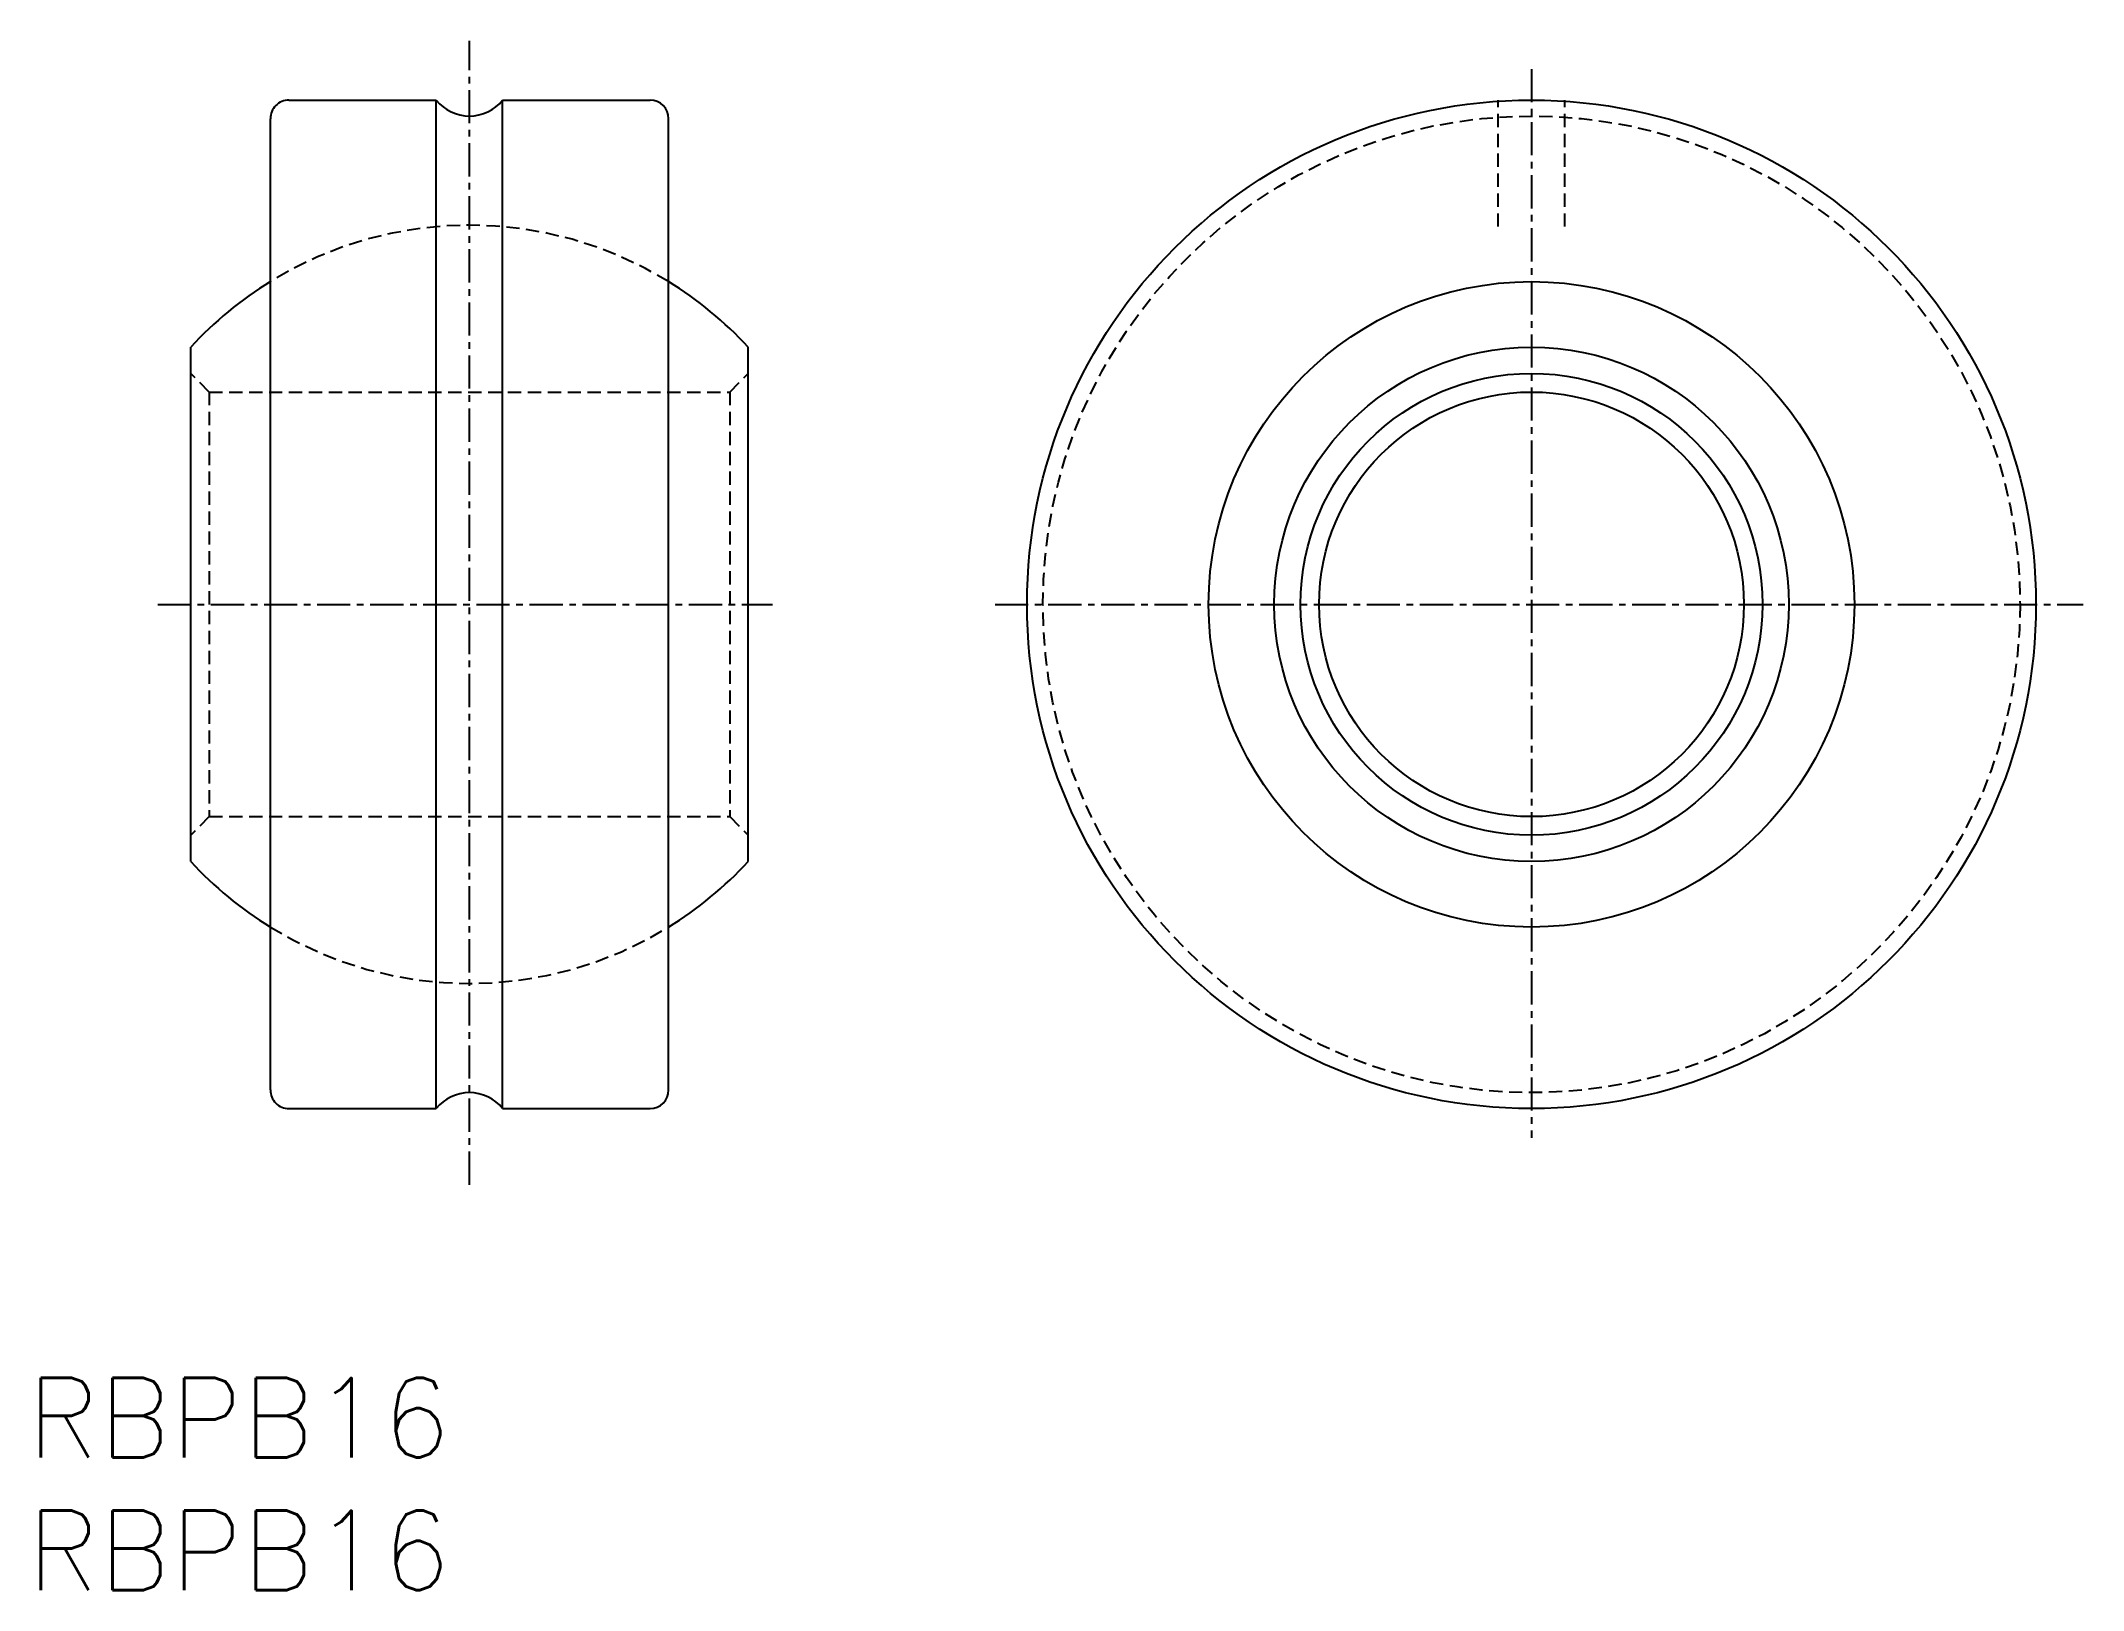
# Model space of a CAD drawing. Extents: x 110.1 to 187, y 80.1 to 138.5.
import ezdxf
from ezdxf.enums import TextEntityAlignment as Align

# ---------------------------------------------------------------- set-up
doc = ezdxf.new("R2010")
doc.units = 0
doc.linetypes.add('CENTER', pattern=[2, 1.25, -0.25, 0.25, -0.25])
doc.linetypes.add('DASHED', pattern=[0.75, 0.5, -0.25])
doc.layers.get('0').update_dxf_attribs({"linetype": 'CONTINUOUS'})
doc.layers.add('CENTER', color=1, linetype='CENTER')
doc.styles.get("Standard").update_dxf_attribs({"font": 'txt.shx', "bigfont": 'extfont.shx'})

msp = doc.modelspace()

# ---------------------------------------------------------------- linework, layer by layer
at = {"color": 7, "linetype": 'CONTINUOUS'}
for p, q in [((119.404, 136.218), (124.954, 136.218)), ((124.954, 98.218), (124.954, 136.218)), ((127.454, 136.218), (133.004, 136.218)), ((127.454, 98.218), (127.454, 136.218)), ((118.704, 98.918), (118.704, 135.518)), ((133.704, 98.918), (133.704, 135.518)), ((115.704, 107.529), (115.704, 126.907)), ((136.704, 107.529), (136.704, 126.907)), ((119.404, 98.218), (124.954, 98.218)), ((127.454, 98.218), (133.004, 98.218))]:
    msp.add_line(p, q, dxfattribs=at)
at = {"color": 3, "linetype": 'DASHED'}
for p, q in [((164.954, 131.451), (164.954, 136.218)), ((167.454, 131.451), (167.454, 136.218)), ((116.404, 125.218), (115.704, 125.918)), ((136.004, 125.218), (136.704, 125.918)), ((116.404, 125.218), (116.404, 109.218)), ((116.404, 125.218), (136.004, 125.218)), ((136.004, 125.218), (136.004, 109.218)), ((116.404, 109.218), (115.704, 108.518)), ((116.404, 109.218), (136.004, 109.218)), ((136.004, 109.218), (136.704, 108.518))]:
    msp.add_line(p, q, dxfattribs=at)
at = {"color": 7, "linetype": 'CONTINUOUS'}
for radius in [19, 12.161, 9.689, 8.7, 8]:
    msp.add_circle((166.204, 117.218), radius, dxfattribs=at)
at = {"color": 3, "linetype": 'DASHED'}
msp.add_circle((166.204, 117.218), 18.4, dxfattribs=at)
at = {"color": 7, "linetype": 'CONTINUOUS'}
for centre, radius, start, end in [((119.404, 135.518), 0.7, 90, 180.00001), ((126.204, 137.22), 1.602, 218.71799, 321.28201), ((133.004, 135.518), 0.7, 0, 90), ((126.204, 117.218), 14.287, 121.66382, 137.29945), ((126.204, 117.218), 14.287, 42.70055, 58.33617), ((126.204, 117.218), 14.287, 222.70055, 238.33618), ((126.204, 117.218), 14.287, 301.66383, 317.29945), ((119.404, 98.918), 0.7, 179.99999, 270), ((126.204, 97.216), 1.602, 38.71799, 141.28201), ((133.004, 98.918), 0.7, 270, 0)]:
    msp.add_arc(centre, radius, start, end, dxfattribs=at)
at = {"color": 3, "linetype": 'DASHED'}
for start, end in [(58.33617, 121.66382), (238.33618, 301.66383)]:
    msp.add_arc((126.204, 117.218), 14.287, start, end, dxfattribs=at)
at = {"layer": 'CENTER', "color": 1, "linetype": 'CENTER'}
for p, q in [((126.204, 95.346), (126.204, 138.453)), ((166.204, 137.39), (166.204, 97.117)), ((114.466, 117.218), (137.614, 117.218)), ((146, 117.218), (186.981, 117.218))]:
    msp.add_line(p, q, dxfattribs=at)

# ---------------------------------------------------------------- texts
at = {"color": 7, "linetype": 'CONTINUOUS'}
for p in [(109.546, 86.569), (109.546, 81.569)]:
    msp.add_text('RBPB16', height=3, dxfattribs=at).set_placement(p, align=Align.MIDDLE_LEFT)

doc.saveas('drawing.dxf')
